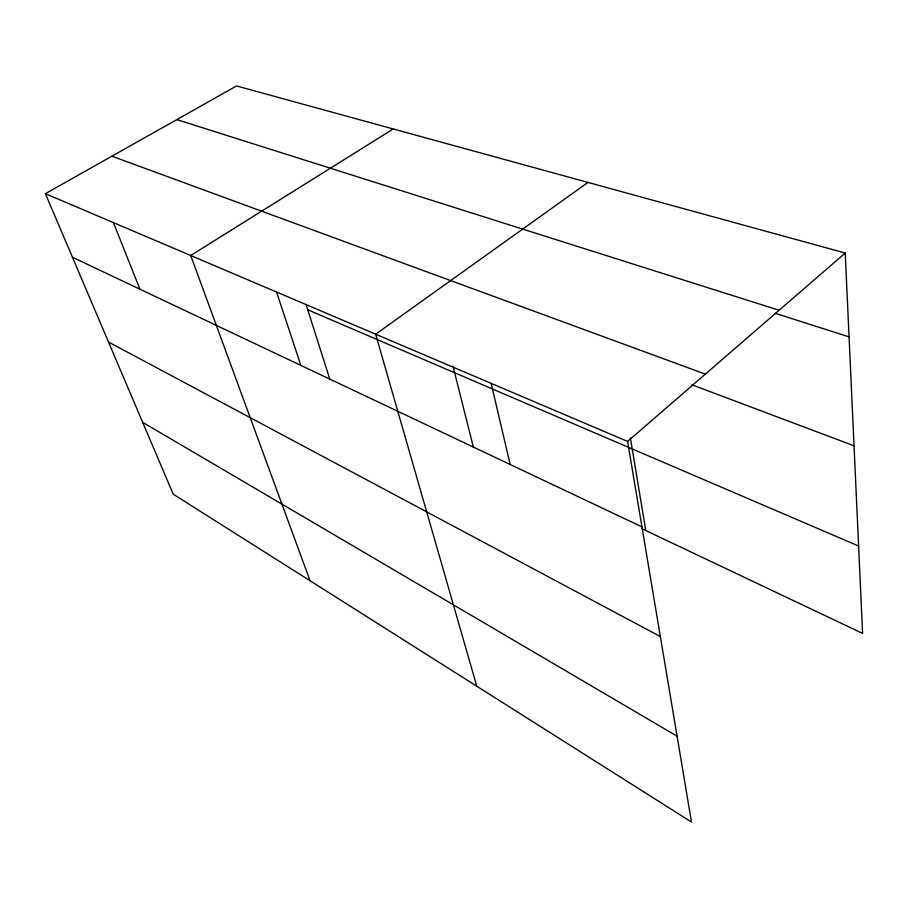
<?xml version="1.0" encoding="UTF-8"?>
<svg xmlns="http://www.w3.org/2000/svg" width="908" height="908" viewBox="0 0 908 908"><rect width="100%" height="100%" fill="white"/><g stroke="black" fill="none" stroke-linecap="round" stroke-linejoin="round"><path stroke-width="1.36" d="M627.598 441.424L845.235 253.026L236.557 85.954L45.4 193.665L173.224 494.179L691.487 822.046L627.598 441.424L45.4 193.665M587.975 182.417L375.64 334.212L476.779 686.21M393.221 128.959L190.703 255.5L310.048 580.734M176.81 119.618L779.121 310.264M775.069 313.271L849.059 336.868M111.9 156.199L705.368 374.107M691.896 384.788L854.031 445.805M307.721 309.753L858.605 546.037M72.447 257.259L641.945 526.878M641.945 528.717L862.6 633.432L845.235 253.026M108.517 342.055L660.354 636.565M142.669 422.334L677.073 736.195M113.398 222.608L139.934 289.209M276.588 292.047L300.843 365.391M306.019 304.396L329.91 379.499M452.933 365.992L473.488 447.587M491.16 383.369L510.16 464.487M630.39 437.906L645.77 530.533"/></g></svg>
